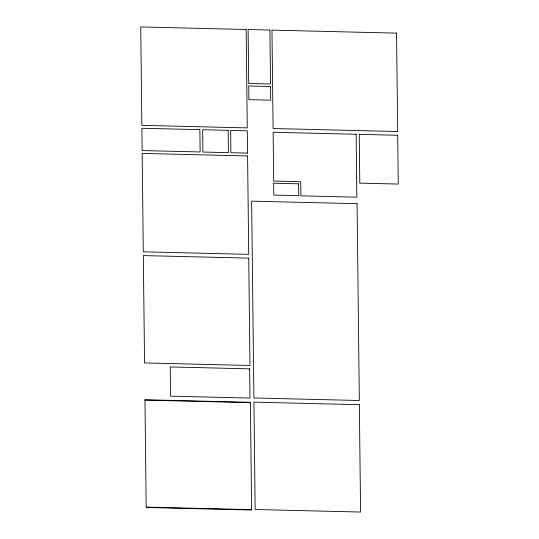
<?xml version="1.0" encoding="UTF-8"?>
<svg xmlns="http://www.w3.org/2000/svg" width="539" height="539" viewBox="0 0 539 539"><rect width="100%" height="100%" fill="white"/><g stroke="black" fill="none" stroke-linecap="round" stroke-linejoin="round"><path stroke-width="0.81" d="M144.964 400.12L250.386 402.667M146.184 507.105L251.605 509.651M247.549 153.11L230.894 152.712L230.638 130.411L247.293 130.815L247.549 153.11M246.148 29.497L140.733 26.95L141.858 125.351L247.273 127.898L246.148 29.497M269.911 30.069L248.102 29.544L248.715 83.478L270.524 84.01L269.911 30.069M396.549 33.135L271.966 30.123L273.091 128.531L397.674 131.543L396.549 33.135M270.558 86.496L248.742 85.964L248.897 99.648L270.713 100.173L270.558 86.496M199.868 129.663L141.885 128.262L142.141 150.563L200.124 151.958L199.868 129.663M228.145 130.35L202.637 129.731L202.893 152.032L228.401 152.645L228.145 130.35M356.144 134.272L273.125 132.264L273.684 181.037L300.742 181.69L300.897 195.839L356.858 197.193L356.144 134.272M397.708 135.276L359.243 134.346L359.796 183.125L398.267 184.055L397.708 135.276M247.583 155.953L142.168 153.406L143.293 251.814L248.708 254.361L247.583 155.953M298.599 183.819L273.644 183.213L273.778 195.084L298.734 195.691L298.599 183.819M357.074 203.695L251.646 201.148L253.896 397.971L359.318 400.511L357.074 203.695M248.742 258.134L143.327 255.587L144.553 362.936L249.968 365.482L248.742 258.134M249.651 368.851L170.25 366.931L170.587 396.158L249.988 398.085L249.651 368.851M359.358 404.695L253.93 402.148L255.156 509.503L360.578 512.05L359.358 404.695M250.386 402.296L144.957 399.749L146.184 507.475L251.612 510.022L250.386 402.296"/></g></svg>
